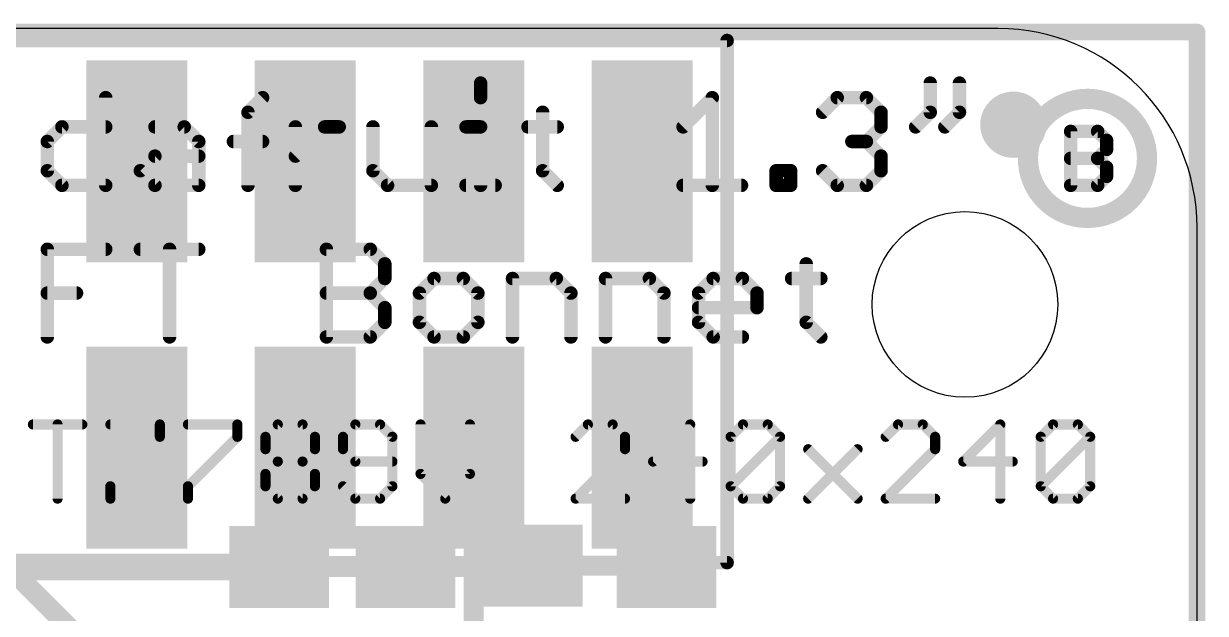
# Model space of a CAD drawing. Extents: x 0 to 65.2, y -0.5 to 30.7.
# Drawn here: x 47.33 to 65.15, y 21.84 to 30.73 of the extents above; entities that cross this region are included whole.
import ezdxf

# ---------------------------------------------------------------- set-up
doc = ezdxf.new("R2010")
doc.units = 0
for name, color, linetype in [('1', 12, 'CONTINUOUS'), ('16', 5, 'CONTINUOUS'), ('20', 53, 'CONTINUOUS'), ('21', 40, 'CONTINUOUS'), ('22', 6, 'CONTINUOUS')]:
    doc.layers.add(name, color=color, linetype=linetype)

# ---------------------------------------------------------------- blocks, each defined once
blk = doc.blocks.new('RECT')
blk.add_solid([(-0.5, -0.5), (0.5, -0.5), (-0.5, 0.5), (0.5, 0.5)])
blk = doc.blocks.new('PIE')
at = {"const_width": 0.5}
blk.add_lwpolyline([(0, -0.25, 1), (0, 0.25, 1), (0, -0.25)], format="xyb", dxfattribs=at)

msp = doc.modelspace()

# ---------------------------------------------------------------- linework, layer by layer
at = {"layer": '1'}
for points, const_width in [([(65.024, 30.607), (0.127, 30.607)], 0.254), ([(65.024, 0), (65.024, 30.607)], 0.254), ([(29.53, 22.54), (51.181, 22.54)], 0.4064), ([(51.181, 22.54), (53.086, 22.54)], 0.3048), ([(53.086, 22.54), (54.989, 22.54)], 0.3048), ([(54.989, 22.54), (55.009, 22.56)], 0.3048), ([(55.009, 22.56), (57.003, 22.56)], 0.3048), ([(57.003, 22.56), (57.023, 22.54)], 0.3048)]:
    msp.add_lwpolyline(points, dxfattribs=dict(at, const_width=const_width))
for points, const_width in [([(65.0875, 30.607, 1), (64.9605, 30.607)], 0.127), ([(65.024, 30.5435, 1), (65.024, 30.6705)], 0.127), ([(51.181, 22.6162, 1), (51.181, 22.4638)], 0.1524), ([(51.181, 22.4384, 1), (51.181, 22.6416)], 0.2032), ([(53.086, 22.6162, 1), (53.086, 22.4638)], 0.1524), ([(53.086, 22.4638, 1), (53.086, 22.6162)], 0.1524), ([(54.9351, 22.5939, 1), (55.0429, 22.4861)], 0.1524), ([(55.009, 22.6362, 1), (55.009, 22.4838)], 0.1524), ([(55.0629, 22.5061, 1), (54.9551, 22.6139)], 0.1524), ([(54.989, 22.4638, 1), (54.989, 22.6162)], 0.1524), ([(57.0569, 22.6139, 1), (56.9491, 22.5061)], 0.1524), ([(56.9691, 22.4861, 1), (57.0769, 22.5939)], 0.1524), ([(57.003, 22.4838, 1), (57.003, 22.6362)], 0.1524)]:
    msp.add_lwpolyline(points, format="xyb", dxfattribs=dict(at, const_width=const_width))
at = {"layer": '16'}
for points, const_width in [([(65.024, 30.607), (0.127, 30.607)], 0.254), ([(65.024, 0), (65.024, 30.607)], 0.254), ([(49.035, 27.7704), (49.035, 28.6574)], 0.3048), ([(51.575, 28.6574), (51.575, 27.7704)], 0.3048), ([(51.575, 27.7704), (51.575, 28.6574)], 0.3048), ([(54.115, 28.6574), (54.115, 27.7704)], 0.3048), ([(54.115, 27.7704), (54.115, 28.6574)], 0.3048), ([(56.655, 28.6574), (56.655, 27.7704)], 0.3048), ([(56.655, 27.7704), (56.655, 28.6574)], 0.3048), ([(49.035, 24.3394), (49.035, 25.2296)], 0.3048), ([(49.035, 25.2296), (49.035, 24.3394)], 0.3048), ([(51.575, 24.3394), (51.575, 25.2296)], 0.3048), ([(51.575, 25.2296), (51.575, 24.3394)], 0.3048), ([(56.655, 25.2296), (56.655, 24.3394)], 0.3048), ([(54.115, 21.323), (54.115, 24.3394)], 0.3048), ([(50.4644, 19.177), (46.495, 23.1464)], 0.3048)]:
    msp.add_lwpolyline(points, dxfattribs=dict(at, const_width=const_width))
for points, const_width in [([(65.0875, 30.607, 1), (64.9605, 30.607)], 0.127), ([(65.024, 30.5435, 1), (65.024, 30.6705)], 0.127), ([(49.1112, 28.6574, 1), (48.9588, 28.6574)], 0.1524), ([(51.6512, 28.6574, 1), (51.4988, 28.6574)], 0.1524), ([(51.6512, 28.6574, 1), (51.4988, 28.6574)], 0.1524), ([(54.1912, 28.6574, 1), (54.0388, 28.6574)], 0.1524), ([(54.1912, 28.6574, 1), (54.0388, 28.6574)], 0.1524), ([(56.7312, 28.6574, 1), (56.5788, 28.6574)], 0.1524), ([(56.7312, 28.6574, 1), (56.5788, 28.6574)], 0.1524), ([(48.9588, 27.7704, 1), (49.1112, 27.7704)], 0.1524), ([(51.4988, 27.7704, 1), (51.6512, 27.7704)], 0.1524), ([(51.4988, 27.7704, 1), (51.6512, 27.7704)], 0.1524), ([(54.0388, 27.7704, 1), (54.1912, 27.7704)], 0.1524), ([(54.0388, 27.7704, 1), (54.1912, 27.7704)], 0.1524), ([(56.5788, 27.7704, 1), (56.7312, 27.7704)], 0.1524), ([(56.5788, 27.7704, 1), (56.7312, 27.7704)], 0.1524), ([(49.1112, 25.2296, 1), (48.9588, 25.2296)], 0.1524), ([(49.1112, 25.2296, 1), (48.9588, 25.2296)], 0.1524), ([(51.6512, 25.2296, 1), (51.4988, 25.2296)], 0.1524), ([(51.6512, 25.2296, 1), (51.4988, 25.2296)], 0.1524), ([(56.7312, 25.2296, 1), (56.5788, 25.2296)], 0.1524), ([(54.1912, 24.3394, 1), (54.0388, 24.3394)], 0.1524), ([(48.9588, 24.3394, 1), (49.1112, 24.3394)], 0.1524), ([(48.9588, 24.3394, 1), (49.1112, 24.3394)], 0.1524), ([(51.4988, 24.3394, 1), (51.6512, 24.3394)], 0.1524), ([(51.4988, 24.3394, 1), (51.6512, 24.3394)], 0.1524), ([(56.5788, 24.3394, 1), (56.7312, 24.3394)], 0.1524)]:
    msp.add_lwpolyline(points, format="xyb", dxfattribs=dict(at, const_width=const_width))
at = {"layer": '20'}
for p, q in [((62.0254, 30.6604), (3.0254, 30.6604)), ((65.0254, 3), (65.0254, 27.6604))]:
    msp.add_line(p, q, dxfattribs=at)
msp.add_circle((61.5254, 26.5), 1.4, dxfattribs=at)
msp.add_arc((62.0254, 27.6604), 3, 0, 90, dxfattribs=at)
at = {"layer": '21'}
for points, const_width in [([(54.219, 29.8379), (54.219, 29.6175)], 0.2032), ([(61.0015, 29.8379), (61.0015, 29.3972)], 0.2032), ([(61.4422, 29.8379), (61.4422, 29.3972)], 0.2032), ([(48.5652, 29.6175), (48.5652, 28.2956)], 0.2032), ([(50.7108, 29.3972), (50.9311, 29.6175)], 0.2032), ([(57.273, 29.1769), (57.7136, 29.6175)], 0.2032), ([(57.7136, 29.6175), (57.7136, 28.2956)], 0.2032), ([(59.3779, 29.3972), (59.5982, 29.6175)], 0.2032), ([(59.5982, 29.6175), (60.0389, 29.6175)], 0.2032), ([(60.0389, 29.6175), (60.2592, 29.3972)], 0.2032), ([(50.7108, 28.2956), (50.7108, 29.3972)], 0.2032), ([(55.1545, 29.3972), (55.1545, 28.5159)], 0.2032), ([(60.2592, 29.3972), (60.2592, 29.1769)], 0.2032), ([(61.0015, 29.3972), (60.7812, 29.1769)], 0.2032), ([(61.4422, 29.3972), (61.2218, 29.1769)], 0.2032), ([(47.6839, 28.9566), (47.9042, 29.1769)], 0.2032), ([(47.9042, 29.1769), (48.5652, 29.1769)], 0.2032), ([(49.3075, 29.1769), (49.7482, 29.1769)], 0.2032), ([(49.7482, 29.1769), (49.9685, 28.9566)], 0.2032), ([(51.426, 28.2956), (51.426, 29.1769)], 0.2032), ([(51.426, 28.7362), (51.8666, 29.1769)], 0.2032), ([(51.8666, 29.1769), (52.087, 29.1769)], 0.2032), ([(52.5954, 29.1769), (52.5954, 28.5159)], 0.2032), ([(53.4767, 28.2956), (53.4767, 29.1769)], 0.2032), ([(53.9987, 29.1769), (54.219, 29.1769)], 0.2032), ([(54.219, 29.1769), (54.219, 28.2956)], 0.2032), ([(54.9342, 29.1769), (55.3748, 29.1769)], 0.2032), ([(60.2592, 29.1769), (60.0389, 28.9566)], 0.2032), ([(47.6839, 28.5159), (47.6839, 28.9566)], 0.2032), ([(49.9685, 28.9566), (49.9685, 28.2956)], 0.2032), ([(50.4905, 28.9566), (50.9311, 28.9566)], 0.2032), ([(60.0389, 28.9566), (59.8186, 28.9566)], 0.2032), ([(60.0389, 28.9566), (60.2592, 28.7362)], 0.2032), ([(63.119, 28.2956), (63.119, 29.1091)], 0.2032), ([(63.119, 29.1091), (63.5257, 29.1091)], 0.2032), ([(63.5257, 29.1091), (63.6613, 28.9735)], 0.2032), ([(63.6613, 28.9735), (63.6613, 28.8379)], 0.2032), ([(63.6613, 28.8379), (63.5257, 28.7023)], 0.2032), ([(49.0872, 28.5159), (49.3075, 28.7362)], 0.2032), ([(49.3075, 28.7362), (49.9685, 28.7362)], 0.2032), ([(60.2592, 28.7362), (60.2592, 28.5159)], 0.2032), ([(63.119, 28.7023), (63.5257, 28.7023)], 0.2032), ([(63.5257, 28.7023), (63.6613, 28.5668)], 0.2032), ([(47.9042, 28.2956), (47.6839, 28.5159)], 0.2032), ([(49.3075, 28.2956), (49.0872, 28.5159)], 0.2032), ([(52.5954, 28.5159), (52.8157, 28.2956)], 0.2032), ([(55.1545, 28.5159), (55.3748, 28.2956)], 0.2032), ([(58.6763, 28.2956), (58.6763, 28.5159)], 0.2032), ([(58.6763, 28.5159), (58.8966, 28.5159)], 0.2032), ([(58.8966, 28.5159), (58.8966, 28.2956)], 0.2032), ([(59.5982, 28.2956), (59.3779, 28.5159)], 0.2032), ([(60.2592, 28.5159), (60.0389, 28.2956)], 0.2032), ([(63.6613, 28.4312), (63.5257, 28.2956)], 0.2032), ([(63.6613, 28.5668), (63.6613, 28.4312)], 0.2032), ([(48.5652, 28.2956), (47.9042, 28.2956)], 0.2032), ([(49.9685, 28.2956), (49.3075, 28.2956)], 0.2032), ([(52.8157, 28.2956), (53.4767, 28.2956)], 0.2032), ([(53.9987, 28.2956), (54.4393, 28.2956)], 0.2032), ([(57.273, 28.2956), (58.1543, 28.2956)], 0.2032), ([(58.8966, 28.2956), (58.6763, 28.2956)], 0.2032), ([(60.0389, 28.2956), (59.5982, 28.2956)], 0.2032), ([(63.5257, 28.2956), (63.119, 28.2956)], 0.2032), ([(47.6839, 26.0096), (47.6839, 27.3315)], 0.2032), ([(47.6839, 27.3315), (48.5652, 27.3315)], 0.2032), ([(49.0872, 27.3315), (49.9685, 27.3315)], 0.2032), ([(49.5278, 26.0096), (49.5278, 27.3315)], 0.2032), ([(51.8938, 26.0096), (51.8938, 27.3315)], 0.2032), ([(51.8938, 27.3315), (52.5547, 27.3315)], 0.2032), ([(52.5547, 27.3315), (52.775, 27.1112)], 0.2032), ([(52.775, 27.1112), (52.775, 26.8909)], 0.2032), ([(59.1305, 27.1112), (59.1305, 26.2299)], 0.2032), ([(52.775, 26.8909), (52.5547, 26.6706)], 0.2032), ([(53.5174, 26.8909), (53.297, 26.6706)], 0.2032), ([(53.958, 26.8909), (53.5174, 26.8909)], 0.2032), ([(54.1783, 26.6706), (53.958, 26.8909)], 0.2032), ([(54.7003, 26.0096), (54.7003, 26.8909)], 0.2032), ([(54.7003, 26.8909), (55.3613, 26.8909)], 0.2032), ([(55.3613, 26.8909), (55.5816, 26.6706)], 0.2032), ([(56.1036, 26.0096), (56.1036, 26.8909)], 0.2032), ([(56.1036, 26.8909), (56.7646, 26.8909)], 0.2032), ([(56.7646, 26.8909), (56.9849, 26.6706)], 0.2032), ([(57.5069, 26.6706), (57.7272, 26.8909)], 0.2032), ([(57.7272, 26.8909), (58.1678, 26.8909)], 0.2032), ([(58.1678, 26.8909), (58.3882, 26.6706)], 0.2032), ([(58.9102, 26.8909), (59.3508, 26.8909)], 0.2032), ([(47.6839, 26.6706), (48.1246, 26.6706)], 0.2032), ([(51.8938, 26.6706), (52.5547, 26.6706)], 0.2032), ([(52.5547, 26.6706), (52.775, 26.4502)], 0.2032), ([(53.297, 26.6706), (53.297, 26.2299)], 0.2032), ([(54.1783, 26.2299), (54.1783, 26.6706)], 0.2032), ([(55.5816, 26.6706), (55.5816, 26.0096)], 0.2032), ([(56.9849, 26.6706), (56.9849, 26.0096)], 0.2032), ([(57.5069, 26.2299), (57.5069, 26.6706)], 0.2032), ([(58.3882, 26.6706), (58.3882, 26.4502)], 0.2032), ([(52.775, 26.4502), (52.775, 26.2299)], 0.2032), ([(58.3882, 26.4502), (57.5069, 26.4502)], 0.2032), ([(52.775, 26.2299), (52.5547, 26.0096)], 0.2032), ([(53.297, 26.2299), (53.5174, 26.0096)], 0.2032), ([(53.958, 26.0096), (54.1783, 26.2299)], 0.2032), ([(57.7272, 26.0096), (57.5069, 26.2299)], 0.2032), ([(59.1305, 26.2299), (59.3508, 26.0096)], 0.2032), ([(52.5547, 26.0096), (51.8938, 26.0096)], 0.2032), ([(53.5174, 26.0096), (53.958, 26.0096)], 0.2032), ([(58.1678, 26.0096), (57.7272, 26.0096)], 0.2032), ([(47.4661, 24.6898), (48.2118, 24.6898)], 0.1524), ([(47.839, 23.5712), (47.839, 24.6898)], 0.1524), ([(48.6355, 24.6898), (49.3812, 24.6898)], 0.1524), ([(49.3812, 24.6898), (49.3812, 24.5033)], 0.1524), ([(49.8049, 24.6898), (50.5506, 24.6898)], 0.1524), ([(50.5506, 24.6898), (50.5506, 24.5033)], 0.1524), ([(50.9743, 24.5033), (51.1607, 24.6898)], 0.1524), ([(51.1607, 24.6898), (51.5336, 24.6898)], 0.1524), ([(51.5336, 24.6898), (51.72, 24.5033)], 0.1524), ([(52.3301, 24.6898), (52.1437, 24.5033)], 0.1524), ([(52.703, 24.6898), (52.3301, 24.6898)], 0.1524), ([(52.8894, 24.5033), (52.703, 24.6898)], 0.1524), ([(53.3131, 24.6898), (53.3131, 23.9441)], 0.1524), ([(54.0588, 23.9441), (54.0588, 24.6898)], 0.1524), ([(55.8383, 24.6898), (55.6519, 24.5033)], 0.1524), ([(56.2112, 24.6898), (55.8383, 24.6898)], 0.1524), ([(56.3976, 24.5033), (56.2112, 24.6898)], 0.1524), ([(57.3806, 24.6898), (56.8213, 24.1305)], 0.1524), ([(57.3806, 23.5712), (57.3806, 24.6898)], 0.1524), ([(57.9907, 24.5033), (58.1771, 24.6898)], 0.1524), ([(58.1771, 24.6898), (58.55, 24.6898)], 0.1524), ([(58.55, 24.6898), (58.7364, 24.5033)], 0.1524), ([(60.5159, 24.6898), (60.3295, 24.5033)], 0.1524), ([(60.8887, 24.6898), (60.5159, 24.6898)], 0.1524), ([(61.0752, 24.5033), (60.8887, 24.6898)], 0.1524), ([(62.0581, 24.6898), (61.4989, 24.1305)], 0.1524), ([(62.0581, 23.5712), (62.0581, 24.6898)], 0.1524), ([(62.6683, 24.5033), (62.8547, 24.6898)], 0.1524), ([(62.8547, 24.6898), (63.2275, 24.6898)], 0.1524), ([(63.2275, 24.6898), (63.414, 24.5033)], 0.1524), ([(49.3812, 24.5033), (48.6355, 23.7576)], 0.1524), ([(50.5506, 24.5033), (49.8049, 23.7576)], 0.1524), ([(50.9743, 24.3169), (50.9743, 24.5033)], 0.1524), ([(51.72, 24.5033), (51.72, 24.3169)], 0.1524), ([(52.1437, 24.5033), (52.1437, 24.3169)], 0.1524), ([(52.8894, 23.7576), (52.8894, 24.5033)], 0.1524), ([(56.3976, 24.3169), (56.3976, 24.5033)], 0.1524), ([(57.9907, 23.7576), (57.9907, 24.5033)], 0.1524), ([(57.9907, 23.7576), (58.7364, 24.5033)], 0.1524), ([(58.7364, 24.5033), (58.7364, 23.7576)], 0.1524), ([(61.0752, 24.3169), (61.0752, 24.5033)], 0.1524), ([(62.6683, 23.7576), (62.6683, 24.5033)], 0.1524), ([(62.6683, 23.7576), (63.414, 24.5033)], 0.1524), ([(63.414, 24.5033), (63.414, 23.7576)], 0.1524), ([(51.1607, 24.1305), (50.9743, 24.3169)], 0.1524), ([(51.72, 24.3169), (51.5336, 24.1305)], 0.1524), ([(52.1437, 24.3169), (52.3301, 24.1305)], 0.1524), ([(55.6519, 23.5712), (56.3976, 24.3169)], 0.1524), ([(59.1601, 24.3169), (59.9058, 23.5712)], 0.1524), ([(59.1601, 23.5712), (59.9058, 24.3169)], 0.1524), ([(60.3295, 23.5712), (61.0752, 24.3169)], 0.1524), ([(50.9743, 23.9441), (51.1607, 24.1305)], 0.1524), ([(51.1607, 24.1305), (51.5336, 24.1305)], 0.1524), ([(51.5336, 24.1305), (51.72, 23.9441)], 0.1524), ([(52.3301, 24.1305), (52.8894, 24.1305)], 0.1524), ([(56.8213, 24.1305), (57.567, 24.1305)], 0.1524), ([(61.4989, 24.1305), (62.2446, 24.1305)], 0.1524), ([(50.9743, 23.7576), (50.9743, 23.9441)], 0.1524), ([(51.72, 23.9441), (51.72, 23.7576)], 0.1524), ([(53.3131, 23.9441), (53.6859, 23.5712)], 0.1524), ([(53.6859, 23.5712), (54.0588, 23.9441)], 0.1524), ([(48.6355, 23.7576), (48.6355, 23.5712)], 0.1524), ([(49.8049, 23.7576), (49.8049, 23.5712)], 0.1524), ([(51.1607, 23.5712), (50.9743, 23.7576)], 0.1524), ([(51.72, 23.7576), (51.5336, 23.5712)], 0.1524), ([(52.1437, 23.7576), (52.3301, 23.5712)], 0.1524), ([(52.703, 23.5712), (52.8894, 23.7576)], 0.1524), ([(58.1771, 23.5712), (57.9907, 23.7576)], 0.1524), ([(58.7364, 23.7576), (58.55, 23.5712)], 0.1524), ([(62.8547, 23.5712), (62.6683, 23.7576)], 0.1524), ([(63.414, 23.7576), (63.2275, 23.5712)], 0.1524), ([(51.5336, 23.5712), (51.1607, 23.5712)], 0.1524), ([(52.3301, 23.5712), (52.703, 23.5712)], 0.1524), ([(56.3976, 23.5712), (55.6519, 23.5712)], 0.1524), ([(58.55, 23.5712), (58.1771, 23.5712)], 0.1524), ([(61.0752, 23.5712), (60.3295, 23.5712)], 0.1524), ([(63.2275, 23.5712), (62.8547, 23.5712)], 0.1524)]:
    msp.add_lwpolyline(points, dxfattribs=dict(at, const_width=const_width))
for points, const_width in [([(54.2698, 29.8379, 1), (54.1682, 29.8379)], 0.1016), ([(61.0523, 29.8379, 1), (60.9507, 29.8379)], 0.1016), ([(61.493, 29.8379, 1), (61.3914, 29.8379)], 0.1016), ([(48.616, 29.6175, 1), (48.5144, 29.6175)], 0.1016), ([(50.967, 29.5816, 1), (50.8952, 29.6534)], 0.1016), ([(54.1682, 29.6175, 1), (54.2698, 29.6175)], 0.1016), ([(57.7644, 29.6175, 1), (57.6628, 29.6175)], 0.1016), ([(57.7496, 29.5816, 1), (57.6777, 29.6534)], 0.1016), ([(59.5982, 29.6683, 1), (59.5982, 29.5667)], 0.1016), ([(59.6341, 29.5816, 1), (59.5623, 29.6534)], 0.1016), ([(60.0748, 29.6534, 1), (60.003, 29.5816)], 0.1016), ([(60.0389, 29.5667, 1), (60.0389, 29.6683)], 0.1016), ([(63.373, 27.804, 1), (63.373, 29.6, 1), (63.373, 27.804)], 0.3048), ([(50.7616, 29.3972, 1), (50.66, 29.3972)], 0.1016), ([(50.6749, 29.4331, 1), (50.7467, 29.3613)], 0.1016), ([(55.2053, 29.3972, 1), (55.1037, 29.3972)], 0.1016), ([(59.342, 29.4331, 1), (59.4138, 29.3613)], 0.1016), ([(60.31, 29.3972, 1), (60.2084, 29.3972)], 0.1016), ([(60.2233, 29.3613, 1), (60.2951, 29.4331)], 0.1016), ([(60.9507, 29.3972, 1), (61.0523, 29.3972)], 0.1016), ([(61.0374, 29.3613, 1), (60.9656, 29.4331)], 0.1016), ([(61.3914, 29.3972, 1), (61.493, 29.3972)], 0.1016), ([(61.4781, 29.3613, 1), (61.4062, 29.4331)], 0.1016), ([(47.9042, 29.2277, 1), (47.9042, 29.1261)], 0.1016), ([(47.9402, 29.141, 1), (47.8683, 29.2128)], 0.1016), ([(48.5652, 29.1261, 1), (48.5652, 29.2277)], 0.1016), ([(49.3075, 29.2277, 1), (49.3075, 29.1261)], 0.1016), ([(49.7841, 29.2128, 1), (49.7122, 29.141)], 0.1016), ([(49.7482, 29.1261, 1), (49.7482, 29.2277)], 0.1016), ([(51.4768, 29.1769, 1), (51.3752, 29.1769)], 0.1016), ([(51.8666, 29.2277, 1), (51.8666, 29.1261)], 0.1016), ([(51.9026, 29.141, 1), (51.8307, 29.2128)], 0.1016), ([(52.087, 29.1261, 1), (52.087, 29.2277)], 0.1016), ([(52.6462, 29.1769, 1), (52.5446, 29.1769)], 0.1016), ([(53.5275, 29.1769, 1), (53.4259, 29.1769)], 0.1016), ([(53.9987, 29.2277, 1), (53.9987, 29.1261)], 0.1016), ([(54.2698, 29.1769, 1), (54.1682, 29.1769)], 0.1016), ([(54.219, 29.1261, 1), (54.219, 29.2277)], 0.1016), ([(54.9342, 29.2277, 1), (54.9342, 29.1261)], 0.1016), ([(55.3748, 29.1261, 1), (55.3748, 29.2277)], 0.1016), ([(57.2371, 29.2128, 1), (57.3089, 29.141)], 0.1016), ([(60.2951, 29.141, 1), (60.2233, 29.2128)], 0.1016), ([(60.7453, 29.2128, 1), (60.8171, 29.141)], 0.1016), ([(61.1859, 29.2128, 1), (61.2577, 29.141)], 0.1016), ([(47.7347, 28.9566, 1), (47.6331, 28.9566)], 0.1016), ([(50.0193, 28.9566, 1), (49.9177, 28.9566)], 0.1016), ([(50.4905, 29.0074, 1), (50.4905, 28.9058)], 0.1016), ([(50.9311, 28.9058, 1), (50.9311, 29.0074)], 0.1016), ([(59.8186, 29.0074, 1), (59.8186, 28.9058)], 0.1016), ([(60.0748, 28.9925, 1), (60.003, 28.9206)], 0.1016), ([(60.0389, 28.9058, 1), (60.0389, 29.0074)], 0.1016), ([(60.2084, 29.1769, 1), (60.31, 29.1769)], 0.1016), ([(63.1698, 29.1091, 1), (63.0682, 29.1091)], 0.1016), ([(63.119, 29.1599, 1), (63.119, 29.0583)], 0.1016), ([(63.5617, 29.145, 1), (63.4898, 29.0732)], 0.1016), ([(63.5257, 29.0583, 1), (63.5257, 29.1599)], 0.1016), ([(63.7121, 28.9735, 1), (63.6105, 28.9735)], 0.1016), ([(63.6254, 28.9376, 1), (63.6972, 29.0094)], 0.1016), ([(47.648, 28.9925, 1), (47.7198, 28.9206)], 0.1016), ([(49.9326, 28.9206, 1), (50.0044, 28.9925)], 0.1016), ([(60.003, 28.9925, 1), (60.0748, 28.9206)], 0.1016), ([(63.6105, 28.8379, 1), (63.7121, 28.8379)], 0.1016), ([(63.6972, 28.802, 1), (63.6254, 28.8738)], 0.1016), ([(49.3075, 28.787, 1), (49.3075, 28.6854)], 0.1016), ([(49.3434, 28.7003, 1), (49.2716, 28.7722)], 0.1016), ([(49.9685, 28.6854, 1), (49.9685, 28.787)], 0.1016), ([(51.3901, 28.7722, 1), (51.4619, 28.7003)], 0.1016), ([(60.31, 28.7362, 1), (60.2084, 28.7362)], 0.1016), ([(60.2233, 28.7003, 1), (60.2951, 28.7722)], 0.1016), ([(63.119, 28.7531, 1), (63.119, 28.6515)], 0.1016), ([(63.5617, 28.7383, 1), (63.4898, 28.6664)], 0.1016), ([(63.4898, 28.7383, 1), (63.5617, 28.6664)], 0.1016), ([(63.5257, 28.6515, 1), (63.5257, 28.7531)], 0.1016), ([(47.7198, 28.5518, 1), (47.648, 28.48)], 0.1016), ([(47.6331, 28.5159, 1), (47.7347, 28.5159)], 0.1016), ([(49.1231, 28.5518, 1), (49.0513, 28.48)], 0.1016), ([(49.0513, 28.5518, 1), (49.1231, 28.48)], 0.1016), ([(52.6313, 28.5518, 1), (52.5595, 28.48)], 0.1016), ([(52.5446, 28.5159, 1), (52.6462, 28.5159)], 0.1016), ([(55.1904, 28.5518, 1), (55.1186, 28.48)], 0.1016), ([(55.1037, 28.5159, 1), (55.2053, 28.5159)], 0.1016), ([(58.7271, 28.5159, 1), (58.6255, 28.5159)], 0.1016), ([(58.6763, 28.5667, 1), (58.6763, 28.4651)], 0.1016), ([(58.9474, 28.5159, 1), (58.8458, 28.5159)], 0.1016), ([(58.8966, 28.4651, 1), (58.8966, 28.5667)], 0.1016), ([(59.4138, 28.5518, 1), (59.342, 28.48)], 0.1016), ([(60.2084, 28.5159, 1), (60.31, 28.5159)], 0.1016), ([(60.2951, 28.48, 1), (60.2233, 28.5518)], 0.1016), ([(63.7121, 28.5668, 1), (63.6105, 28.5668)], 0.1016), ([(63.6254, 28.5308, 1), (63.6972, 28.6027)], 0.1016), ([(63.6972, 28.3953, 1), (63.6254, 28.4671)], 0.1016), ([(47.9042, 28.3464, 1), (47.9042, 28.2448)], 0.1016), ([(47.8683, 28.2597, 1), (47.9402, 28.3315)], 0.1016), ([(48.5144, 28.2956, 1), (48.616, 28.2956)], 0.1016), ([(48.5652, 28.2448, 1), (48.5652, 28.3464)], 0.1016), ([(49.3075, 28.3464, 1), (49.3075, 28.2448)], 0.1016), ([(49.2716, 28.2597, 1), (49.3434, 28.3315)], 0.1016), ([(49.9177, 28.2956, 1), (50.0193, 28.2956)], 0.1016), ([(49.9685, 28.2448, 1), (49.9685, 28.3464)], 0.1016), ([(50.66, 28.2956, 1), (50.7616, 28.2956)], 0.1016), ([(51.3752, 28.2956, 1), (51.4768, 28.2956)], 0.1016), ([(52.8157, 28.3464, 1), (52.8157, 28.2448)], 0.1016), ([(52.7798, 28.2597, 1), (52.8516, 28.3315)], 0.1016), ([(53.4259, 28.2956, 1), (53.5275, 28.2956)], 0.1016), ([(53.4767, 28.2448, 1), (53.4767, 28.3464)], 0.1016), ([(53.9987, 28.3464, 1), (53.9987, 28.2448)], 0.1016), ([(54.1682, 28.2956, 1), (54.2698, 28.2956)], 0.1016), ([(54.4393, 28.2448, 1), (54.4393, 28.3464)], 0.1016), ([(55.3389, 28.2597, 1), (55.4108, 28.3315)], 0.1016), ([(57.273, 28.3464, 1), (57.273, 28.2448)], 0.1016), ([(57.6628, 28.2956, 1), (57.7644, 28.2956)], 0.1016), ([(58.1543, 28.2448, 1), (58.1543, 28.3464)], 0.1016), ([(58.6763, 28.3464, 1), (58.6763, 28.2448)], 0.1016), ([(58.6255, 28.2956, 1), (58.7271, 28.2956)], 0.1016), ([(58.8458, 28.2956, 1), (58.9474, 28.2956)], 0.1016), ([(58.8966, 28.2448, 1), (58.8966, 28.3464)], 0.1016), ([(59.5982, 28.3464, 1), (59.5982, 28.2448)], 0.1016), ([(59.5623, 28.2597, 1), (59.6341, 28.3315)], 0.1016), ([(60.003, 28.3315, 1), (60.0748, 28.2597)], 0.1016), ([(60.0389, 28.2448, 1), (60.0389, 28.3464)], 0.1016), ([(63.119, 28.3464, 1), (63.119, 28.2448)], 0.1016), ([(63.0682, 28.2956, 1), (63.1698, 28.2956)], 0.1016), ([(63.4898, 28.3315, 1), (63.5617, 28.2597)], 0.1016), ([(63.5257, 28.2448, 1), (63.5257, 28.3464)], 0.1016), ([(63.6105, 28.4312, 1), (63.7121, 28.4312)], 0.1016), ([(47.7347, 27.3315, 1), (47.6331, 27.3315)], 0.1016), ([(47.6839, 27.3823, 1), (47.6839, 27.2807)], 0.1016), ([(48.5652, 27.2807, 1), (48.5652, 27.3823)], 0.1016), ([(49.0872, 27.3823, 1), (49.0872, 27.2807)], 0.1016), ([(49.5786, 27.3315, 1), (49.477, 27.3315)], 0.1016), ([(49.9685, 27.2807, 1), (49.9685, 27.3823)], 0.1016), ([(51.9446, 27.3315, 1), (51.843, 27.3315)], 0.1016), ([(51.8938, 27.3823, 1), (51.8938, 27.2807)], 0.1016), ([(52.5906, 27.3674, 1), (52.5188, 27.2956)], 0.1016), ([(52.5547, 27.2807, 1), (52.5547, 27.3823)], 0.1016), ([(52.8258, 27.1112, 1), (52.7242, 27.1112)], 0.1016), ([(52.7391, 27.0753, 1), (52.811, 27.1471)], 0.1016), ([(59.1813, 27.1112, 1), (59.0797, 27.1112)], 0.1016), ([(52.7242, 26.8909, 1), (52.8258, 26.8909)], 0.1016), ([(52.811, 26.855, 1), (52.7391, 26.9268)], 0.1016), ([(53.5174, 26.9417, 1), (53.5174, 26.8401)], 0.1016), ([(53.5533, 26.855, 1), (53.4814, 26.9268)], 0.1016), ([(53.9939, 26.9268, 1), (53.9221, 26.855)], 0.1016), ([(53.958, 26.8401, 1), (53.958, 26.9417)], 0.1016), ([(54.7511, 26.8909, 1), (54.6495, 26.8909)], 0.1016), ([(54.7003, 26.9417, 1), (54.7003, 26.8401)], 0.1016), ([(55.3972, 26.9268, 1), (55.3254, 26.855)], 0.1016), ([(55.3613, 26.8401, 1), (55.3613, 26.9417)], 0.1016), ([(56.1544, 26.8909, 1), (56.0528, 26.8909)], 0.1016), ([(56.1036, 26.9417, 1), (56.1036, 26.8401)], 0.1016), ([(56.8005, 26.9268, 1), (56.7286, 26.855)], 0.1016), ([(56.7646, 26.8401, 1), (56.7646, 26.9417)], 0.1016), ([(57.7272, 26.9417, 1), (57.7272, 26.8401)], 0.1016), ([(57.7631, 26.855, 1), (57.6913, 26.9268)], 0.1016), ([(58.2038, 26.9268, 1), (58.1319, 26.855)], 0.1016), ([(58.1678, 26.8401, 1), (58.1678, 26.9417)], 0.1016), ([(58.9102, 26.9417, 1), (58.9102, 26.8401)], 0.1016), ([(59.3508, 26.8401, 1), (59.3508, 26.9417)], 0.1016), ([(47.6839, 26.7214, 1), (47.6839, 26.6198)], 0.1016), ([(48.1246, 26.6198, 1), (48.1246, 26.7214)], 0.1016), ([(51.8938, 26.7214, 1), (51.8938, 26.6198)], 0.1016), ([(52.5906, 26.7065, 1), (52.5188, 26.6346)], 0.1016), ([(52.5188, 26.7065, 1), (52.5906, 26.6346)], 0.1016), ([(52.5547, 26.6198, 1), (52.5547, 26.7214)], 0.1016), ([(53.3478, 26.6706, 1), (53.2462, 26.6706)], 0.1016), ([(53.2611, 26.7065, 1), (53.333, 26.6346)], 0.1016), ([(54.2291, 26.6706, 1), (54.1275, 26.6706)], 0.1016), ([(54.1424, 26.6346, 1), (54.2142, 26.7065)], 0.1016), ([(55.6324, 26.6706, 1), (55.5308, 26.6706)], 0.1016), ([(55.5457, 26.6346, 1), (55.6175, 26.7065)], 0.1016), ([(57.0357, 26.6706, 1), (56.9341, 26.6706)], 0.1016), ([(56.949, 26.6346, 1), (57.0208, 26.7065)], 0.1016), ([(57.5577, 26.6706, 1), (57.4561, 26.6706)], 0.1016), ([(57.471, 26.7065, 1), (57.5428, 26.6346)], 0.1016), ([(58.439, 26.6706, 1), (58.3374, 26.6706)], 0.1016), ([(58.3522, 26.6346, 1), (58.4241, 26.7065)], 0.1016), ([(52.8258, 26.4502, 1), (52.7242, 26.4502)], 0.1016), ([(52.7391, 26.4143, 1), (52.811, 26.4862)], 0.1016), ([(57.5069, 26.501, 1), (57.5069, 26.3994)], 0.1016), ([(58.3374, 26.4502, 1), (58.439, 26.4502)], 0.1016), ([(58.3882, 26.3994, 1), (58.3882, 26.501)], 0.1016), ([(52.7242, 26.2299, 1), (52.8258, 26.2299)], 0.1016), ([(52.811, 26.194, 1), (52.7391, 26.2658)], 0.1016), ([(53.333, 26.2658, 1), (53.2611, 26.194)], 0.1016), ([(53.2462, 26.2299, 1), (53.3478, 26.2299)], 0.1016), ([(54.1275, 26.2299, 1), (54.2291, 26.2299)], 0.1016), ([(54.2142, 26.194, 1), (54.1424, 26.2658)], 0.1016), ([(57.5428, 26.2658, 1), (57.471, 26.194)], 0.1016), ([(57.4561, 26.2299, 1), (57.5577, 26.2299)], 0.1016), ([(59.1664, 26.2658, 1), (59.0946, 26.194)], 0.1016), ([(59.0797, 26.2299, 1), (59.1813, 26.2299)], 0.1016), ([(47.6331, 26.0096, 1), (47.7347, 26.0096)], 0.1016), ([(49.477, 26.0096, 1), (49.5786, 26.0096)], 0.1016), ([(51.8938, 26.0604, 1), (51.8938, 25.9588)], 0.1016), ([(51.843, 26.0096, 1), (51.9446, 26.0096)], 0.1016), ([(52.5188, 26.0455, 1), (52.5906, 25.9737)], 0.1016), ([(52.5547, 25.9588, 1), (52.5547, 26.0604)], 0.1016), ([(53.5174, 26.0604, 1), (53.5174, 25.9588)], 0.1016), ([(53.4814, 25.9737, 1), (53.5533, 26.0455)], 0.1016), ([(53.9221, 26.0455, 1), (53.9939, 25.9737)], 0.1016), ([(53.958, 25.9588, 1), (53.958, 26.0604)], 0.1016), ([(54.6495, 26.0096, 1), (54.7511, 26.0096)], 0.1016), ([(55.5308, 26.0096, 1), (55.6324, 26.0096)], 0.1016), ([(56.0528, 26.0096, 1), (56.1544, 26.0096)], 0.1016), ([(56.9341, 26.0096, 1), (57.0357, 26.0096)], 0.1016), ([(57.7272, 26.0604, 1), (57.7272, 25.9588)], 0.1016), ([(57.6913, 25.9737, 1), (57.7631, 26.0455)], 0.1016), ([(58.1678, 25.9588, 1), (58.1678, 26.0604)], 0.1016), ([(59.3149, 25.9737, 1), (59.3867, 26.0455)], 0.1016), ([(47.4661, 24.7279, 1), (47.4661, 24.6517)], 0.0762), ([(47.8771, 24.6898, 1), (47.8009, 24.6898)], 0.0762), ([(48.2118, 24.6517, 1), (48.2118, 24.7279)], 0.0762), ([(48.6355, 24.7279, 1), (48.6355, 24.6517)], 0.0762), ([(49.4193, 24.6898, 1), (49.3431, 24.6898)], 0.0762), ([(49.3812, 24.6517, 1), (49.3812, 24.7279)], 0.0762), ([(49.8049, 24.7279, 1), (49.8049, 24.6517)], 0.0762), ([(50.5887, 24.6898, 1), (50.5125, 24.6898)], 0.0762), ([(50.5506, 24.6517, 1), (50.5506, 24.7279)], 0.0762), ([(51.1607, 24.7279, 1), (51.1607, 24.6517)], 0.0762), ([(51.1877, 24.6628, 1), (51.1338, 24.7167)], 0.0762), ([(51.5605, 24.7167, 1), (51.5066, 24.6628)], 0.0762), ([(51.5336, 24.6517, 1), (51.5336, 24.7279)], 0.0762), ([(52.3301, 24.7279, 1), (52.3301, 24.6517)], 0.0762), ([(52.3571, 24.6628, 1), (52.3032, 24.7167)], 0.0762), ([(52.7299, 24.7167, 1), (52.676, 24.6628)], 0.0762), ([(52.703, 24.6517, 1), (52.703, 24.7279)], 0.0762), ([(53.3512, 24.6898, 1), (53.275, 24.6898)], 0.0762), ([(54.0969, 24.6898, 1), (54.0207, 24.6898)], 0.0762), ([(55.8383, 24.7279, 1), (55.8383, 24.6517)], 0.0762), ([(55.8652, 24.6628, 1), (55.8114, 24.7167)], 0.0762), ([(56.2381, 24.7167, 1), (56.1842, 24.6628)], 0.0762), ([(56.2112, 24.6517, 1), (56.2112, 24.7279)], 0.0762), ([(57.4187, 24.6898, 1), (57.3425, 24.6898)], 0.0762), ([(57.4075, 24.6628, 1), (57.3536, 24.7167)], 0.0762), ([(58.1771, 24.7279, 1), (58.1771, 24.6517)], 0.0762), ([(58.204, 24.6628, 1), (58.1502, 24.7167)], 0.0762), ([(58.5769, 24.7167, 1), (58.523, 24.6628)], 0.0762), ([(58.55, 24.6517, 1), (58.55, 24.7279)], 0.0762), ([(60.5159, 24.7279, 1), (60.5159, 24.6517)], 0.0762), ([(60.5428, 24.6628, 1), (60.489, 24.7167)], 0.0762), ([(60.9157, 24.7167, 1), (60.8618, 24.6628)], 0.0762), ([(60.8887, 24.6517, 1), (60.8887, 24.7279)], 0.0762), ([(62.0962, 24.6898, 1), (62.02, 24.6898)], 0.0762), ([(62.0851, 24.6628, 1), (62.0312, 24.7167)], 0.0762), ([(62.8547, 24.7279, 1), (62.8547, 24.6517)], 0.0762), ([(62.8816, 24.6628, 1), (62.8277, 24.7167)], 0.0762), ([(63.2545, 24.7167, 1), (63.2006, 24.6628)], 0.0762), ([(63.2275, 24.6517, 1), (63.2275, 24.7279)], 0.0762), ([(49.3431, 24.5033, 1), (49.4193, 24.5033)], 0.0762), ([(49.4081, 24.4764, 1), (49.3543, 24.5303)], 0.0762), ([(50.5125, 24.5033, 1), (50.5887, 24.5033)], 0.0762), ([(50.5775, 24.4764, 1), (50.5237, 24.5303)], 0.0762), ([(51.0124, 24.5033, 1), (50.9362, 24.5033)], 0.0762), ([(50.9474, 24.5303, 1), (51.0012, 24.4764)], 0.0762), ([(51.7581, 24.5033, 1), (51.6819, 24.5033)], 0.0762), ([(51.6931, 24.4764, 1), (51.7469, 24.5303)], 0.0762), ([(52.1167, 24.5303, 1), (52.1706, 24.4764)], 0.0762), ([(52.1818, 24.5033, 1), (52.1056, 24.5033)], 0.0762), ([(52.9275, 24.5033, 1), (52.8513, 24.5033)], 0.0762), ([(52.8625, 24.4764, 1), (52.9163, 24.5303)], 0.0762), ([(55.6249, 24.5303, 1), (55.6788, 24.4764)], 0.0762), ([(56.4357, 24.5033, 1), (56.3595, 24.5033)], 0.0762), ([(56.3706, 24.4764, 1), (56.4245, 24.5303)], 0.0762), ([(57.9637, 24.5303, 1), (58.0176, 24.4764)], 0.0762), ([(58.0288, 24.5033, 1), (57.9526, 24.5033)], 0.0762), ([(58.7745, 24.5033, 1), (58.6983, 24.5033)], 0.0762), ([(58.7633, 24.4764, 1), (58.7094, 24.5303)], 0.0762), ([(58.7094, 24.4764, 1), (58.7633, 24.5303)], 0.0762), ([(60.3025, 24.5303, 1), (60.3564, 24.4764)], 0.0762), ([(61.1133, 24.5033, 1), (61.0371, 24.5033)], 0.0762), ([(61.0482, 24.4764, 1), (61.1021, 24.5303)], 0.0762), ([(62.6413, 24.5303, 1), (62.6952, 24.4764)], 0.0762), ([(62.7064, 24.5033, 1), (62.6302, 24.5033)], 0.0762), ([(63.4521, 24.5033, 1), (63.3759, 24.5033)], 0.0762), ([(63.4409, 24.4764, 1), (63.387, 24.5303)], 0.0762), ([(63.387, 24.4764, 1), (63.4409, 24.5303)], 0.0762), ([(50.9362, 24.3169, 1), (51.0124, 24.3169)], 0.0762), ([(51.0012, 24.3438, 1), (50.9474, 24.29)], 0.0762), ([(51.6819, 24.3169, 1), (51.7581, 24.3169)], 0.0762), ([(51.7469, 24.29, 1), (51.6931, 24.3438)], 0.0762), ([(52.1706, 24.3438, 1), (52.1167, 24.29)], 0.0762), ([(52.1056, 24.3169, 1), (52.1818, 24.3169)], 0.0762), ([(56.3595, 24.3169, 1), (56.4357, 24.3169)], 0.0762), ([(56.4245, 24.29, 1), (56.3706, 24.3438)], 0.0762), ([(59.187, 24.3438, 1), (59.1331, 24.29)], 0.0762), ([(59.9327, 24.29, 1), (59.8788, 24.3438)], 0.0762), ([(61.0371, 24.3169, 1), (61.1133, 24.3169)], 0.0762), ([(61.1021, 24.29, 1), (61.0482, 24.3438)], 0.0762), ([(51.1607, 24.1686, 1), (51.1607, 24.0924)], 0.0762), ([(51.1877, 24.1035, 1), (51.1338, 24.1574)], 0.0762), ([(51.1338, 24.1035, 1), (51.1877, 24.1574)], 0.0762), ([(51.5605, 24.1574, 1), (51.5066, 24.1035)], 0.0762), ([(51.5066, 24.1574, 1), (51.5605, 24.1035)], 0.0762), ([(51.5336, 24.0924, 1), (51.5336, 24.1686)], 0.0762), ([(52.3301, 24.1686, 1), (52.3301, 24.0924)], 0.0762), ([(52.3032, 24.1035, 1), (52.3571, 24.1574)], 0.0762), ([(52.8894, 24.0924, 1), (52.8894, 24.1686)], 0.0762), ([(56.7943, 24.1574, 1), (56.8482, 24.1035)], 0.0762), ([(56.8213, 24.1686, 1), (56.8213, 24.0924)], 0.0762), ([(57.567, 24.0924, 1), (57.567, 24.1686)], 0.0762), ([(61.4719, 24.1574, 1), (61.5258, 24.1035)], 0.0762), ([(61.4989, 24.1686, 1), (61.4989, 24.0924)], 0.0762), ([(62.2446, 24.0924, 1), (62.2446, 24.1686)], 0.0762), ([(51.0124, 23.9441, 1), (50.9362, 23.9441)], 0.0762), ([(50.9474, 23.971, 1), (51.0012, 23.9171)], 0.0762), ([(51.7581, 23.9441, 1), (51.6819, 23.9441)], 0.0762), ([(51.6931, 23.9171, 1), (51.7469, 23.971)], 0.0762), ([(53.34, 23.971, 1), (53.2861, 23.9171)], 0.0762), ([(53.275, 23.9441, 1), (53.3512, 23.9441)], 0.0762), ([(54.0207, 23.9441, 1), (54.0969, 23.9441)], 0.0762), ([(54.0857, 23.9171, 1), (54.0318, 23.971)], 0.0762), ([(48.6736, 23.7576, 1), (48.5974, 23.7576)], 0.0762), ([(48.6086, 23.7846, 1), (48.6624, 23.7307)], 0.0762), ([(49.843, 23.7576, 1), (49.7668, 23.7576)], 0.0762), ([(49.778, 23.7846, 1), (49.8318, 23.7307)], 0.0762), ([(51.0012, 23.7846, 1), (50.9474, 23.7307)], 0.0762), ([(50.9362, 23.7576, 1), (51.0124, 23.7576)], 0.0762), ([(51.6819, 23.7576, 1), (51.7581, 23.7576)], 0.0762), ([(51.7469, 23.7307, 1), (51.6931, 23.7846)], 0.0762), ([(52.1706, 23.7846, 1), (52.1167, 23.7307)], 0.0762), ([(52.8513, 23.7576, 1), (52.9275, 23.7576)], 0.0762), ([(52.9163, 23.7307, 1), (52.8625, 23.7846)], 0.0762), ([(58.0176, 23.7846, 1), (57.9637, 23.7307)], 0.0762), ([(57.9637, 23.7846, 1), (58.0176, 23.7307)], 0.0762), ([(57.9526, 23.7576, 1), (58.0288, 23.7576)], 0.0762), ([(58.6983, 23.7576, 1), (58.7745, 23.7576)], 0.0762), ([(58.7633, 23.7307, 1), (58.7094, 23.7846)], 0.0762), ([(62.6952, 23.7846, 1), (62.6413, 23.7307)], 0.0762), ([(62.6413, 23.7846, 1), (62.6952, 23.7307)], 0.0762), ([(62.6302, 23.7576, 1), (62.7064, 23.7576)], 0.0762), ([(63.3759, 23.7576, 1), (63.4521, 23.7576)], 0.0762), ([(63.4409, 23.7307, 1), (63.387, 23.7846)], 0.0762), ([(47.8009, 23.5712, 1), (47.8771, 23.5712)], 0.0762), ([(48.5974, 23.5712, 1), (48.6736, 23.5712)], 0.0762), ([(49.7668, 23.5712, 1), (49.843, 23.5712)], 0.0762), ([(51.1607, 23.6093, 1), (51.1607, 23.5331)], 0.0762), ([(51.1338, 23.5443, 1), (51.1877, 23.5981)], 0.0762), ([(51.5066, 23.5981, 1), (51.5605, 23.5443)], 0.0762), ([(51.5336, 23.5331, 1), (51.5336, 23.6093)], 0.0762), ([(52.3301, 23.6093, 1), (52.3301, 23.5331)], 0.0762), ([(52.3032, 23.5443, 1), (52.3571, 23.5981)], 0.0762), ([(52.676, 23.5981, 1), (52.7299, 23.5443)], 0.0762), ([(52.703, 23.5331, 1), (52.703, 23.6093)], 0.0762), ([(53.659, 23.5981, 1), (53.7129, 23.5443)], 0.0762), ([(53.659, 23.5443, 1), (53.7129, 23.5981)], 0.0762), ([(55.6519, 23.6093, 1), (55.6519, 23.5331)], 0.0762), ([(55.6249, 23.5981, 1), (55.6788, 23.5443)], 0.0762), ([(56.3976, 23.5331, 1), (56.3976, 23.6093)], 0.0762), ([(57.3425, 23.5712, 1), (57.4187, 23.5712)], 0.0762), ([(58.1771, 23.6093, 1), (58.1771, 23.5331)], 0.0762), ([(58.1502, 23.5443, 1), (58.204, 23.5981)], 0.0762), ([(58.523, 23.5981, 1), (58.5769, 23.5443)], 0.0762), ([(58.55, 23.5331, 1), (58.55, 23.6093)], 0.0762), ([(59.1331, 23.5981, 1), (59.187, 23.5443)], 0.0762), ([(59.8788, 23.5443, 1), (59.9327, 23.5981)], 0.0762), ([(60.3295, 23.6093, 1), (60.3295, 23.5331)], 0.0762), ([(60.3025, 23.5981, 1), (60.3564, 23.5443)], 0.0762), ([(61.0752, 23.5331, 1), (61.0752, 23.6093)], 0.0762), ([(62.02, 23.5712, 1), (62.0962, 23.5712)], 0.0762), ([(62.8547, 23.6093, 1), (62.8547, 23.5331)], 0.0762), ([(62.8277, 23.5443, 1), (62.8816, 23.5981)], 0.0762), ([(63.2006, 23.5981, 1), (63.2545, 23.5443)], 0.0762), ([(63.2275, 23.5331, 1), (63.2275, 23.6093)], 0.0762)]:
    msp.add_lwpolyline(points, format="xyb", dxfattribs=dict(at, const_width=const_width))
at = {"layer": '22', "const_width": 0.2032}
for points in [[(57.9374, 30.48), (9.6774, 30.48)], [(57.9374, 22.606), (57.9374, 30.48)], [(7.1374, 22.606), (57.9374, 22.606)]]:
    msp.add_lwpolyline(points, dxfattribs=at)
at = {"layer": '22', "const_width": 0.1016}
for points in [[(57.9882, 30.48, 1), (57.8866, 30.48)], [(57.9374, 30.4292, 1), (57.9374, 30.5308)], [(57.8866, 22.606, 1), (57.9882, 22.606)], [(57.9374, 22.5552, 1), (57.9374, 22.6568)]]:
    msp.add_lwpolyline(points, format="xyb", dxfattribs=at)

# ---------------------------------------------------------------- block references
at = {"layer": '1', "xscale": 1.24, "yscale": 1.5}
for p, rotation in [((55.009, 22.56), 90), ((51.181, 22.54), 90), ((53.086, 22.54), 270), ((57.023, 22.54), 90)]:
    msp.add_blockref('RECT', p, dxfattribs=dict(at, rotation=rotation))
at = {"layer": '16', "xscale": 3.048, "yscale": 1.524}
for p, rotation in [((49.035, 28.6574), 270), ((51.575, 28.6574), 270), ((54.115, 28.6574), 270), ((56.655, 28.6574), 270), ((49.035, 24.3394), 90), ((51.575, 24.3394), 90), ((54.115, 24.3394), 90), ((56.655, 24.3394), 90)]:
    msp.add_blockref('RECT', p, dxfattribs=dict(at, rotation=rotation))
at = {"layer": '16'}
msp.add_blockref('PIE', (62.2554, 29.21), dxfattribs=at)

doc.saveas('drawing.dxf')
